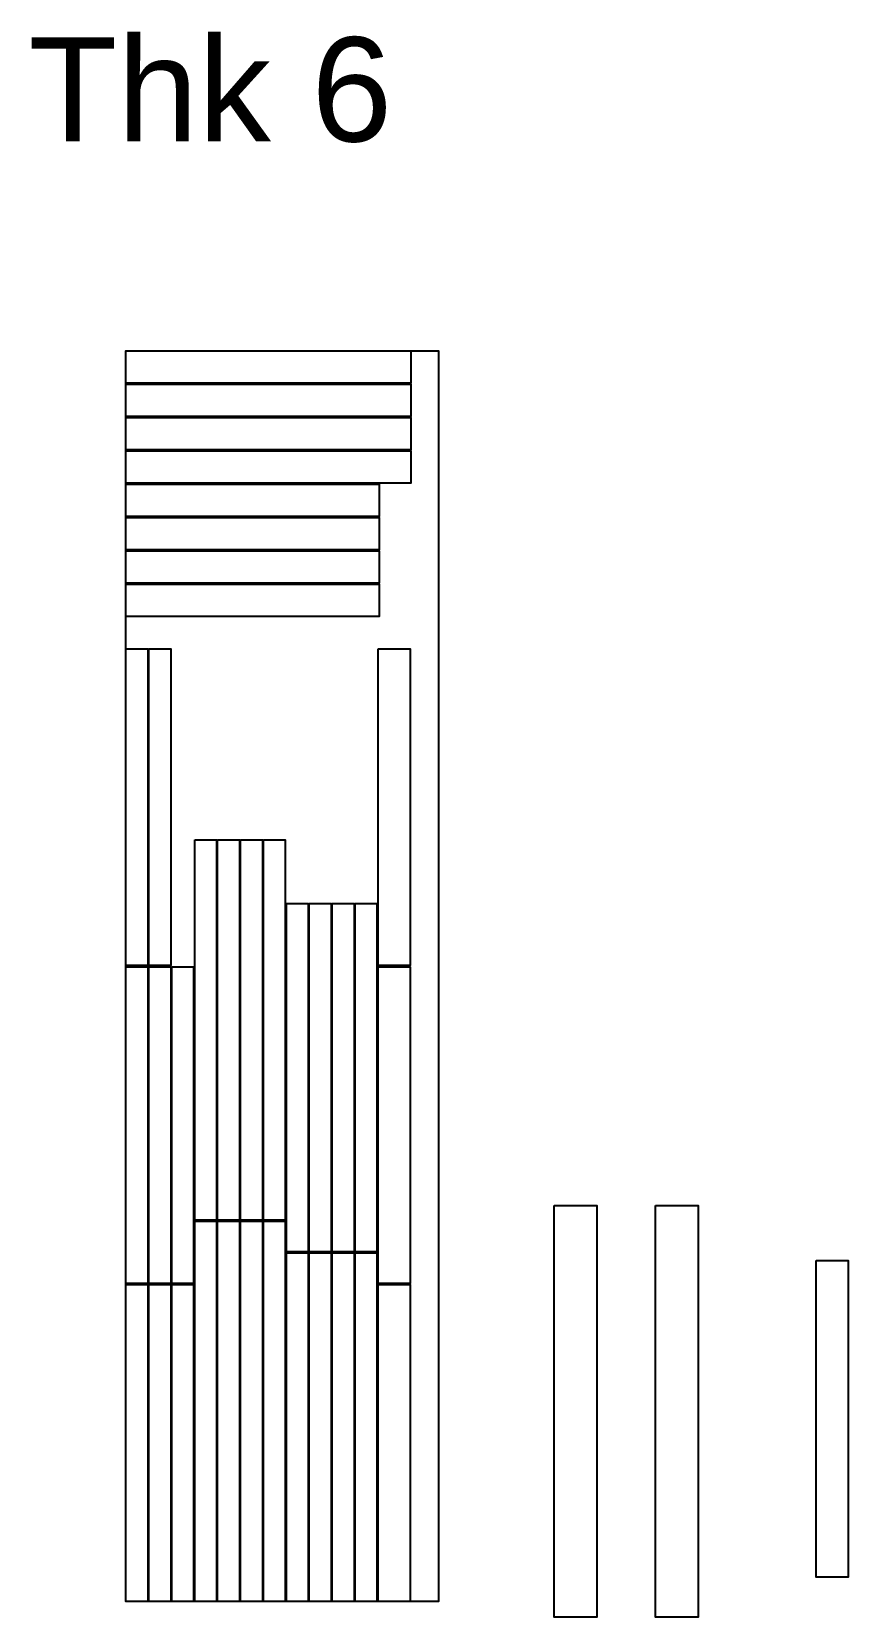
# Model space of a CAD drawing. Header units: inches. Extents: x 16952 to 39484, y -9440 to 4663.
# Drawn here: x 16952 to 20872, y -9440 to -1832 of the extents above.
import ezdxf

# ---------------------------------------------------------------- set-up
doc = ezdxf.new("R2010")
doc.units = ezdxf.units.IN
doc.header["$MEASUREMENT"] = 0
doc.styles.get("Standard").update_dxf_attribs({"font": 'arial.ttf'})

msp = doc.modelspace()

# ---------------------------------------------------------------- linework, layer by layer
for points in [[(17404.2, -3518.6), (17404.2, -3363.6), (18772.2, -3363.6), (18772.2, -3518.6)], [(17404.2, -3678.6), (17404.2, -3523.6), (18772.2, -3523.6), (18772.2, -3678.6)], [(17404.2, -3838.6), (17404.2, -3683.6), (18772.2, -3683.6), (18772.2, -3838.6)], [(17404.2, -3998.6), (17404.2, -3843.6), (18772.2, -3843.6), (18772.2, -3998.6)], [(17404.2, -4158.6), (17404.2, -4003.6), (18620.2, -4003.6), (18620.2, -4158.6)], [(17404.2, -4318.6), (17404.2, -4163.6), (18620.2, -4163.6), (18620.2, -4318.6)], [(17404.2, -4478.6), (17404.2, -4323.6), (18620.2, -4323.6), (18620.2, -4478.6)], [(17404.2, -4638.6), (17404.2, -4483.6), (18620.2, -4483.6), (18620.2, -4638.6)], [(17404.2, -4793.6), (17509.2, -4793.6), (17509.2, -6313.6), (17404.2, -6313.6)], [(17514.2, -4793.6), (17619.2, -4793.6), (17619.2, -6313.6), (17514.2, -6313.6)], [(18614.2, -4793.6), (18769.2, -4793.6), (18769.2, -6313.6), (18614.2, -6313.6)], [(17734.2, -5710.6), (17839.2, -5710.6), (17839.2, -7534.6), (17734.2, -7534.6)], [(17844.2, -5710.6), (17949.2, -5710.6), (17949.2, -7534.6), (17844.2, -7534.6)], [(17954.2, -5710.6), (18059.2, -5710.6), (18059.2, -7534.6), (17954.2, -7534.6)], [(18064.2, -5710.6), (18169.2, -5710.6), (18169.2, -7534.6), (18064.2, -7534.6)], [(18174.2, -6014.6), (18279.2, -6014.6), (18279.2, -7686.6), (18174.2, -7686.6)], [(18284.2, -6014.6), (18389.2, -6014.6), (18389.2, -7686.6), (18284.2, -7686.6)], [(18394.2, -6014.6), (18499.2, -6014.6), (18499.2, -7686.6), (18394.2, -7686.6)], [(18504.2, -6014.6), (18609.2, -6014.6), (18609.2, -7686.6), (18504.2, -7686.6)], [(17404.2, -6318.6), (17509.2, -6318.6), (17509.2, -7838.6), (17404.2, -7838.6)], [(17514.2, -6318.6), (17619.2, -6318.6), (17619.2, -7838.6), (17514.2, -7838.6)], [(17624.2, -6318.6), (17729.2, -6318.6), (17729.2, -7838.6), (17624.2, -7838.6)], [(18614.2, -6318.6), (18769.2, -6318.6), (18769.2, -7838.6), (18614.2, -7838.6)], [(19460.2, -7464.1), (19665.2, -7464.1), (19665.2, -9440.1), (19460.2, -9440.1)], [(19946.6, -7464.1), (20151.6, -7464.1), (20151.6, -9440.1), (19946.6, -9440.1)], [(17734.2, -7539.6), (17839.2, -7539.6), (17839.2, -9363.6), (17734.2, -9363.6)], [(17844.2, -7539.6), (17949.2, -7539.6), (17949.2, -9363.6), (17844.2, -9363.6)], [(17954.2, -7539.6), (18059.2, -7539.6), (18059.2, -9363.6), (17954.2, -9363.6)], [(18064.2, -7539.6), (18169.2, -7539.6), (18169.2, -9363.6), (18064.2, -9363.6)], [(18174.2, -7691.6), (18279.2, -7691.6), (18279.2, -9363.6), (18174.2, -9363.6)], [(18284.2, -7691.6), (18389.2, -7691.6), (18389.2, -9363.6), (18284.2, -9363.6)], [(18394.2, -7691.6), (18499.2, -7691.6), (18499.2, -9363.6), (18394.2, -9363.6)], [(18504.2, -7691.6), (18609.2, -7691.6), (18609.2, -9363.6), (18504.2, -9363.6)], [(20716.9, -7728.1), (20871.9, -7728.1), (20871.9, -9248.1), (20716.9, -9248.1)], [(17404.2, -7843.6), (17509.2, -7843.6), (17509.2, -9363.6), (17404.2, -9363.6)], [(17514.2, -7843.6), (17619.2, -7843.6), (17619.2, -9363.6), (17514.2, -9363.6)], [(17624.2, -7843.6), (17729.2, -7843.6), (17729.2, -9363.6), (17624.2, -9363.6)], [(18614.2, -7843.6), (18769.2, -7843.6), (18769.2, -9363.6), (18614.2, -9363.6)]]:
    msp.add_lwpolyline(points, close=True)
at = {"color": 1}
msp.add_lwpolyline([(17404.2, -3363.6), (18904.2, -3363.6), (18904.2, -9363.6), (17404.2, -9363.6)], close=True, dxfattribs=at)

# ---------------------------------------------------------------- texts
at = {"insert": (16936, -1859.1), "char_height": 500, "attachment_point": 1}
msp.add_mtext_dynamic_manual_height_columns('Thk 6', width=2001.001, gutter_width=1, heights=[0], dxfattribs=at)

doc.saveas('drawing.dxf')
